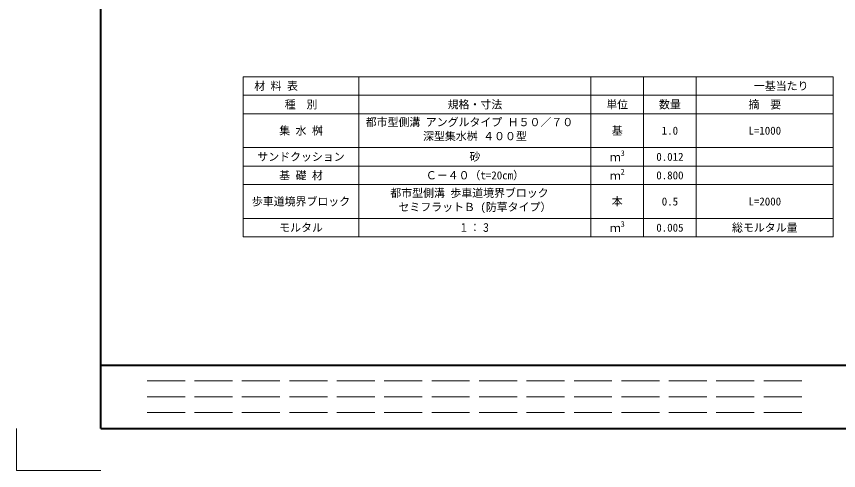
# Model space of a CAD drawing. Units: millimetres at full size; details may follow other scales. Extents: x 87158 to 122251, y -125707 to -112261.
# Drawn here: x 113851 to 117751, y -125228 to -123074 of the extents above; entities that cross this region are included whole.
import ezdxf
from ezdxf.enums import TextEntityAlignment as Align

# ---------------------------------------------------------------- set-up
doc = ezdxf.new("R2010")
doc.units = ezdxf.units.MM
doc.header["$LTSCALE"] = 30
doc.linetypes.add('DASHED', pattern=[7.5, 6, -1.5])
for name, color, linetype, lineweight in [('Defpoints_3', 8, 'Continuous', 0), ('図枠', 7, 'Continuous', 5), ('寸法・材料表', 7, 'Continuous', 13)]:
    doc.layers.add(name, color=color, linetype=linetype, lineweight=lineweight)
doc.styles.add('ＭＳ ゴシック', font='')
doc.styles.add('ＭＳ Ｐゴシック', font='')
doc.styles.get('ＭＳ ゴシック').set_extended_font_data('MS Gothic')
doc.styles.get('ＭＳ Ｐゴシック').set_extended_font_data('MS PGothic')

msp = doc.modelspace()

# ---------------------------------------------------------------- linework, layer by layer
at = {"layer": 'Defpoints_3'}
for p, q in [((114926.35, -123359.88), (117726.35, -123359.88)), ((114926.35, -123359.88), (114926.35, -123447.88)), ((115476.35, -123359.88), (115476.35, -123447.88)), ((116576.35, -123359.88), (116576.35, -123447.88)), ((116826.35, -123359.88), (116826.35, -123447.88)), ((117076.35, -123359.88), (117076.35, -123447.88)), ((117726.35, -123359.88), (117726.35, -123447.88))]:
    msp.add_line(p, q, dxfattribs=at)
at = {"layer": 'Defpoints_3', "color": 1, "lineweight": 13}
for p, q in [((113851.35, -125028.12), (113851.35, -125228.12)), ((113851.35, -125228.12), (114251.35, -125228.12))]:
    msp.add_line(p, q, dxfattribs=at)
at = {"layer": '図枠', "lineweight": 40}
for p, q in [((114251.35, -125028.12), (114251.35, -119488.12)), ((114251.35, -124728.12), (122051.35, -124728.12)), ((114251.35, -125028.12), (122051.35, -125028.12))]:
    msp.add_line(p, q, dxfattribs=at)
at = {"layer": '図枠', "linetype": 'DASHED', "lineweight": 9}
for p, q in [((117576.35, -124803.12), (114451.35, -124803.12)), ((117576.35, -124878.12), (114451.35, -124878.12)), ((117576.35, -124953.12), (114451.35, -124953.12))]:
    msp.add_line(p, q, dxfattribs=at)
at = {"layer": '寸法・材料表'}
for p, q in [((114926.35, -123447.88), (117726.35, -123447.88)), ((114926.35, -123447.88), (114926.35, -124119.88)), ((115476.35, -123447.88), (115476.35, -124119.88)), ((116576.35, -123447.88), (116576.35, -124119.88)), ((116826.35, -123447.88), (116826.35, -124119.88)), ((117076.35, -123447.88), (117076.35, -124119.88)), ((117726.35, -123447.88), (117726.35, -124119.88)), ((114926.35, -123535.88), (117726.35, -123535.88)), ((114926.35, -123695.88), (117726.35, -123695.88)), ((114926.35, -123783.88), (117726.35, -123783.88)), ((114926.35, -123871.88), (117726.35, -123871.88)), ((114926.35, -124031.88), (117726.35, -124031.88)), ((114926.35, -124119.88), (117726.35, -124119.88))]:
    msp.add_line(p, q, dxfattribs=at)

# ---------------------------------------------------------------- texts
at = {"layer": '寸法・材料表', "style": 'ＭＳ ゴシック'}
msp.add_text('\u3000材 料 表', height=37.98, dxfattribs=at).set_placement((114927.55, -123403.88), align=Align.MIDDLE_LEFT)
for s, p in [('\u3000\u3000\u3000一基当たり', (117401.35, -123403.88)), ('種\u3000別', (115201.35, -123491.88)), ('規格・寸法', (116026.35, -123491.88)), ('単位', (116701.35, -123491.88)), ('数量', (116951.35, -123491.88)), ('摘\u3000要', (117401.35, -123491.88)), ('集 水 桝', (115201.35, -123615.88)), ('基', (116701.35, -123615.88)), ('1.0', (116951.35, -123615.88)), ('L=1000', (117401.35, -123615.88)), ('サンドクッション', (115201.35, -123739.88)), ('砂', (116026.35, -123739.88)), ('0.012', (116951.35, -123739.88)), ('基 礎 材', (115201.35, -123827.88)), ('Ｃ－４０（t=20cm）', (116026.35, -123827.88)), ('0.800', (116951.35, -123827.88)), ('歩車道境界ブロック', (115201.35, -123951.88)), ('本', (116701.35, -123951.88)), ('0.5', (116951.35, -123951.88)), ('L=2000', (117401.35, -123951.88)), ('モルタル', (115201.35, -124075.88)), ('0.005', (116951.35, -124075.88)), ('総モルタル量', (117401.35, -124075.88))]:
    msp.add_text(s, height=37.98, dxfattribs=at).set_placement(p, align=Align.MIDDLE_CENTER)
for s, p in [('都市型側溝 アングルタイプ Ｈ５０／７０\u3000', (115508.35, -123556.65)), ('深型集水桝 ４００型', (115780.3, -123623.31)), ('都市型側溝 歩車道境界ブロック\u3000', (115624.9, -123892.65)), ('セミフラットＢ (防草タイプ）', (115663.75, -123959.31))]:
    msp.add_text(s, height=37.98, dxfattribs=at).set_placement(p, align=Align.TOP_LEFT)
for s, height, p in [('ｍ', 37.98, (116666.39, -123772.01)), ('3', 26.58, (116718.19, -123744.01)), ('ｍ', 37.98, (116666.39, -123860.01)), ('2', 26.58, (116718.19, -123832.01)), ('3', 26.58, (116718.19, -124080.01)), ('ｍ', 37.98, (116666.39, -124108.01))]:
    msp.add_text(s, height=height, dxfattribs=at).set_placement(p, align=Align.BOTTOM_LEFT)
at = {"layer": '寸法・材料表', "style": 'ＭＳ Ｐゴシック', "width": 0.75}
msp.add_text('１ ： ３', height=39.59, dxfattribs=at).set_placement((116026.35, -124075.88), align=Align.MIDDLE_CENTER)

doc.saveas('drawing.dxf')
